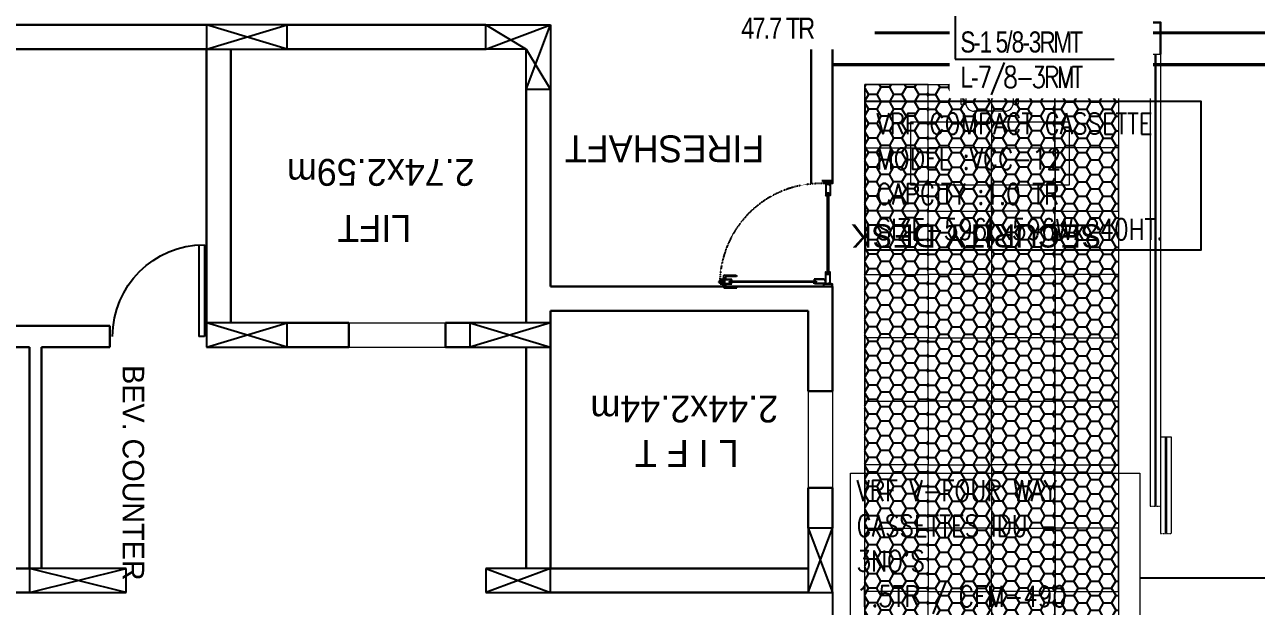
# Model space of a CAD drawing. Header units: millimetres. Extents: x 148480 to 578986, y 39883 to 155062.
# Drawn here: x 224109 to 235764, y 106652 to 112159 of the extents above; entities that cross this region are included whole.
import ezdxf

# ---------------------------------------------------------------- set-up
doc = ezdxf.new("R2010")
doc.units = ezdxf.units.MM
for name, pattern in [('CENTER', [2, 1.25, -0.25, 0.25, -0.25]), ('CONTINOUS', [0]), ('HIDDEN', [0.375, 0.25, -0.125])]:
    doc.linetypes.add(name, pattern=pattern)
for name, color, linetype in [('001-TEXT', 250, 'Continuous'), ('2', 7, 'Continuous'), ('CEN', 252, 'CENTER'), ('CONC-WALL', 1, 'Continuous'), ('DNM JEB', 4, 'Continuous'), ('doors', 9, 'Continuous'), ('HATCH', 8, 'Continuous'), ('Hatch 01_UC', 7, 'Continuous'), ('HVAC TEXT', 7, 'Continuous'), ('Layer2', 4, 'Continuous'), ('Layer4', 6, 'Continuous'), ('M-HVAC VRV PIPE', 4, 'Continuous'), ('M-HVAC-SUPPLY AIR DUCT', 4, 'Continuous'), ('M-HVAC-TEXT', 7, 'Continuous'), ('PCE-HVACTEXT', 7, 'Continuous'), ('TENANCY', 3, 'Continuous'), ('TEXT', 250, 'Continuous')]:
    doc.layers.add(name, color=color, linetype=linetype)
for name, color, linetype, lineweight in [('A-GLAZ', 140, 'Continuous', 18), ('AI-FURN', 7, 'Continuous', 20), ('I-DT-METL', 4, 'Continuous', 20), ('I-PART-GYP', 6, 'Continuous', 30), ('ID-FURNITURE', 54, 'Continuous', 15), ('Loopceiling', 8, 'Continuous', 5), ('M-HVAC-EQUIP TEXT', 7, 'Continuous', 0), ('P-PIPE-IDEN', 7, 'Continuous', 9), ('VRF -COPPER PIPE', 4, 'Continuous', 9)]:
    doc.layers.add(name, color=color, linetype=linetype, lineweight=lineweight)
doc.layers.add('ceiling', color=7, linetype='Continuous', lineweight=5, true_color=0x560d91)
doc.layers.add('glass', color=7, linetype='Continuous', lineweight=0, true_color=0x0000d6)
doc.styles.add('Arial_2', font='arial.ttf', dxfattribs={"height": 75})
doc.styles.add('Arial_3', font='arial.ttf', dxfattribs={"height": 20.669291})
doc.styles.add('cg', font='GOTHIC.TTF', dxfattribs={"height": 0.5})
doc.styles.add('Herbalife_Third Floor - Furniture Layout - 210201$0$CG', font='GOTHIC.TTF')
doc.styles.add('HVAC TEXT', font='Romans.shx', dxfattribs={"width": 0.8, "height": 100})
doc.styles.add('ROMAND', font='romand__.ttf')
doc.styles.add('romans', font='stylu.ttf', dxfattribs={"height": 125})
doc.styles.add('rs', font='romans.shx', dxfattribs={"width": 0.75})
doc.dimstyles.new('GLAZ ALU', dxfattribs={"dimscale": 100, "dimtxt": 2, "dimasz": 1.4, "dimexe": 0.8, "dimexo": 0.8, "dimgap": 0.75, "dimtad": 1, "dimdec": 0, "dimzin": 0, "dimdsep": 46, "dimtxsty": 'rs', "dimcen": 0.09, "dimclrd": 8, "dimclre": 8, "dimclrt": 2, "dimadec": 0, "dimazin": 0, "dimtfac": 1, "dimtdec": 0, "dimtmove": 0, "dimatfit": 3, "dimfxl": 1, "dimtolj": 1, "dimtzin": 0, "dimarcsym": 0})
doc.dimstyles.new('Vayucon', dxfattribs={"dimtxt": 200, "dimasz": 150, "dimexe": 0, "dimexo": 0, "dimgap": 9e-05, "dimtad": 1, "dimdec": 0, "dimrnd": 5, "dimzin": 0, "dimdsep": 46, "dimtxsty": 'ROMAND', "dimcen": 90, "dimclrd": 42, "dimclre": 8, "dimclrt": 7, "dimadec": 0, "dimazin": 0, "dimtfac": 1, "dimtdec": 0, "dimtofl": 0, "dimtmove": 1, "dimatfit": 0, "dimfxl": 1, "dimtolj": 1, "dimtzin": 0, "dimarcsym": 0})

# ---------------------------------------------------------------- blocks, each defined once
blk = doc.blocks.new('A$C5BB6640F')
at = {"layer": '2', "color": 8, "linetype": 'Continuous'}
for p, q in [((1, 3), (0, 0)), ((1, 3), (0, 0)), ((2, 8), (1, 8)), ((1, 8), (1, 3)), ((2, 6), (1, 6)), ((2, 4), (1, 4)), ((2, 3), (1, 3)), ((1, 3), (1, 0)), ((1, 3), (1, 0)), ((2, 8), (2, 3)), ((2, 3), (2, 0)), ((2, 3), (2, 0)), ((2, 3), (3, 0))]:
    blk.add_line(p, q, dxfattribs=at)
blk = doc.blocks.new('A$C4A242C7C')
at = {"layer": '2', "color": 8, "linetype": 'Continuous'}
for p, q in [((0, 116), (1, 116)), ((0, 4), (0, 115)), ((1, 115), (13, 115)), ((2, 113), (10, 113)), ((2, 4), (2, 113)), ((4, 2), (41, 2)), ((4, 0), (41, 0)), ((10, 104), (10, 113)), ((11, 103), (13, 95)), ((14, 111), (12, 111)), ((12, 105), (12, 111)), ((14, 105), (12, 105)), ((13, 115), (13, 113)), ((15, 113), (13, 113)), ((15, 104), (13, 104)), ((13, 104), (15, 96)), ((14, 110), (14, 111)), ((14, 110), (15, 110)), ((14, 106), (15, 106)), ((14, 106), (14, 105)), ((15, 113), (15, 110)), ((15, 104), (15, 106)), ((15, 96), (23, 96)), ((30, 94), (15, 94)), ((30, 96), (23, 96)), ((32, 113), (30, 113)), ((30, 113), (30, 110)), ((31, 110), (30, 110)), ((31, 106), (30, 106)), ((30, 104), (30, 106)), ((30, 104), (32, 104)), ((32, 104), (30, 96)), ((31, 111), (33, 111)), ((31, 110), (31, 111)), ((31, 106), (31, 105)), ((31, 105), (33, 105)), ((32, 115), (32, 113)), ((44, 115), (32, 115)), ((34, 103), (32, 95)), ((33, 105), (33, 111)), ((35, 113), (43, 113)), ((35, 104), (35, 113)), ((39, 8), (39, 12)), ((42, 14), (40, 14)), ((44, 12), (41, 12)), ((40, 9), (40, 11)), ((44, 8), (41, 8)), ((42, 6), (40, 6)), ((43, 14), (43, 113)), ((43, 4), (43, 6)), ((45, 116), (44, 116)), ((44, 12), (44, 12)), ((44, 11), (44, 11)), ((44, 9), (44, 9)), ((44, 8), (44, 8)), ((45, 12), (45, 115)), ((45, 4), (45, 8))]:
    blk.add_line(p, q, dxfattribs=at)
for centre, radius, start, end in [((0, 115), 0.4, 90, 180), ((4, 4), 4, 180, 270), ((1, 115), 0.4, 0, 90), ((1, 115), 0.4, 180, 270), ((4, 4), 2, 180, 270), ((12, 104), 2, 180, 195), ((15, 96), 2, 195, 270), ((14, 110), 0.2, 180, 285), ((14, 106), 0.2, 75, 180), ((15, 110), 0.4, 285, 15), ((15, 106), 0.4, 345, 75), ((30, 110), 0.4, 165, 255), ((30, 106), 0.4, 105, 195), ((30, 96), 2, 270, 345), ((31, 110), 0.2, 255, 0), ((31, 106), 0.2, 0, 105), ((33, 104), 2, 345, 0), ((40, 12), 2, 90, 180), ((40, 8), 2, 180, 270), ((41, 11), 0.4, 90, 180), ((41, 9), 0.4, 180, 270), ((41, 4), 4, 270, 0), ((41, 4), 2, 270, 0), ((42, 14), 0.5, 270, 0), ((42, 6), 0.5, 0, 90), ((44, 115), 0.4, 90, 180), ((44, 115), 0.4, 270, 0), ((44, 12), 0.5, 270, 0), ((44, 12), 0.4, 180, 270), ((44, 8), 0.5, 0, 90), ((44, 8), 0.4, 90, 180), ((45, 115), 0.4, 0, 90)]:
    blk.add_arc(centre, radius, start, end, dxfattribs=at)
blk = doc.blocks.new('A$C109E4DED')
at = {"layer": 'TENANCY', "rotation": 90}
blk.add_blockref('A$C4A242C7C', (76, 0), dxfattribs=at)
blk = doc.blocks.new('A$C57546ED1')
at = {"layer": '2', "color": 8, "linetype": 'Continuous'}
mesh = blk.add_polyface(dxfattribs=at)
corners = [(1, 3), (1, 3), (0, 3), (1, 4)]
mesh.append_faces([[corners[k] for k in face] for face in [(0, 1, 2, 3)]], dxfattribs={"color": 8})
mesh = blk.add_polyface(dxfattribs=at)
corners = [(2, 3), (2, 3), (1, 3), (1, 3)]
mesh.append_faces([[corners[k] for k in face] for face in [(0, 1, 2, 3)]], dxfattribs={"color": 8})
mesh = blk.add_polyface(dxfattribs=at)
corners = [(3, 3), (3, 3), (2, 2), (2, 4)]
mesh.append_faces([[corners[k] for k in face] for face in [(0, 1, 2, 3)]], dxfattribs={"color": 8})
mesh = blk.add_polyface(dxfattribs=at)
corners = [(2, 4), (2, 2), (2, 3), (2, 3)]
mesh.append_faces([[corners[k] for k in face] for face in [(0, 1, 2, 3)]], dxfattribs={"color": 8})
mesh = blk.add_polyface(dxfattribs=at)
corners = [(4, 3), (4, 2), (3, 2), (4, 4)]
mesh.append_faces([[corners[k] for k in face] for face in [(0, 1, 2, 3)]], dxfattribs={"color": 8})
mesh = blk.add_polyface(dxfattribs=at)
corners = [(4, 4), (3, 2), (3, 2), (3, 3)]
mesh.append_faces([[corners[k] for k in face] for face in [(0, 1, 2, 3)]], dxfattribs={"color": 8})
mesh = blk.add_polyface(dxfattribs=at)
corners = [(3, 3), (3, 2), (3, 3), (3, 3)]
mesh.append_faces([[corners[k] for k in face] for face in [(0, 1, 2, 3)]], dxfattribs={"color": 8})
mesh = blk.add_polyface(dxfattribs=at)
corners = [(7, 4), (6, 2), (4, 2), (4, 3)]
mesh.append_faces([[corners[k] for k in face] for face in [(0, 1, 2, 3)]], dxfattribs={"color": 8})
mesh = blk.add_polyface(dxfattribs=at)
corners = [(8, 5), (8, 0), (6, 0), (7, 5)]
mesh.append_faces([[corners[k] for k in face] for face in [(0, 1, 2, 3)]], dxfattribs={"color": 8})
mesh = blk.add_polyface(dxfattribs=at)
corners = [(7, 5), (6, 0), (6, 2), (7, 4)]
mesh.append_faces([[corners[k] for k in face] for face in [(0, 1, 2, 3)]], dxfattribs={"color": 8})
blk = doc.blocks.new('CHAIR 13')
at = {"layer": 'ID-FURNITURE', "color": 8}
for p, q in [((-248, 270), (-68, 270)), ((-278, 225), (-81, 225)), ((0, 144), (0, -144)), ((-278, -225), (-81, -225)), ((-248, -270), (-68, -270))]:
    blk.add_line(p, q, dxfattribs=at)
for centre, radius, start, end in [((-227, 252), 28.6, 139.8035, 247.8585), ((-89, 252), 28.6, 292.1415, 40.1965), ((-189, 0), 287, 141.456, 218.544), ((-189, 0), 242, 111.6314, 248.3686), ((-401, 158), 23.7, 339.0298, 121.3377), ((-81, 144), 81, 360, 90), ((-401, -159), 23.7, 238.6623, 20.9702), ((-227, -252), 28.6, 112.1415, 220.1965), ((-81, -144), 81, 270, 360), ((-89, -252), 28.6, 319.8035, 67.8585)]:
    blk.add_arc(centre, radius, start, end, dxfattribs=at)
blk = doc.blocks.new('*U185')
at = {"layer": 'AI-FURN', "rotation": 90}
blk.add_blockref('CHAIR 13', (5, 0), dxfattribs=at)
blk = doc.blocks.new('GFC1')
at = {"layer": 'A-GLAZ', "color": 8, "linetype": 'CONTINOUS', "lineweight": 13, "ltscale": 0.5}
for p, q in [((307390, 112867, 0), (307390, 108586, 0)), ((307490, 112867, 0), (307490, 108586, 0)), ((307490, 109243, 0), (307490, 108329, 0)), ((307590, 109243, 0), (307590, 108329, 0))]:
    blk.add_line(p, q, dxfattribs=at)
at = {"layer": 'A-GLAZ', "color": 8, "lineweight": 13, "ltscale": 0.5}
for p, q in [((307390, 112867, 0), (307490, 112867, 0)), ((307490, 109243, 0), (307590, 109243, 0))]:
    blk.add_line(p, q, dxfattribs=at)
at = {"layer": 'A-GLAZ', "color": 8}
for p, q in [((307434, 112867, 0), (307434, 108586, 0)), ((307446, 112867, 0), (307446, 108586, 0)), ((307534, 109243, 0), (307534, 108329, 0)), ((307546, 109243, 0), (307546, 108329, 0))]:
    blk.add_line(p, q, dxfattribs=at)
at = {"layer": 'CEN', "color": 8, "linetype": 'Continuous'}
for p, q in [((299226, 112913), (298463, 113142)), ((298463, 112913), (299226, 113142)), ((299226, 113142), (298463, 113142)), ((298463, 113142), (298463, 112913)), ((299226, 112913), (298463, 113142)), ((298463, 112913), (299226, 113142)), ((299226, 113142), (298463, 113142)), ((298463, 113142), (298463, 112913)), ((299226, 112913), (299226, 113142)), ((299226, 112913), (299226, 113142)), ((301106, 112913), (301716, 113142)), ((301106, 113142), (301488, 112913)), ((301106, 113142), (301716, 113142)), ((301106, 112913), (301106, 113142)), ((301106, 112913), (301716, 113142)), ((301106, 113142), (301488, 112913)), ((301106, 113142), (301716, 113142)), ((301106, 112913), (301106, 113142)), ((301488, 112532), (301716, 113142)), ((301488, 112532), (301716, 113142)), ((301716, 113142), (301716, 112532)), ((301716, 113142), (301716, 112532)), ((298463, 112913), (299226, 112913)), ((298463, 112913), (299226, 112913)), ((301488, 112913), (301106, 112913)), ((301488, 112913), (301106, 112913)), ((301488, 112913), (301716, 112532)), ((301488, 112532), (301488, 112913)), ((301488, 112913), (301716, 112532)), ((301488, 112532), (301488, 112913)), ((301716, 112532), (301488, 112532)), ((301716, 112532), (301488, 112532)), ((299226, 110092), (298463, 110321)), ((298463, 110092), (299226, 110321)), ((299226, 110321), (298463, 110321)), ((298463, 110321), (298463, 110092)), ((299226, 110092), (298463, 110321)), ((298463, 110092), (299226, 110321)), ((299226, 110321), (298463, 110321)), ((298463, 110321), (298463, 110092)), ((299226, 110092), (299226, 110321)), ((299226, 110092), (299226, 110321)), ((300954, 110321), (301716, 110092)), ((301716, 110321), (300954, 110092)), ((301716, 110321), (300954, 110321)), ((300954, 110321), (300954, 110092)), ((300954, 110321), (301716, 110092)), ((301716, 110321), (300954, 110092)), ((301716, 110321), (300954, 110321)), ((300954, 110321), (300954, 110092)), ((301716, 110092), (301716, 110321)), ((301716, 110092), (301716, 110321)), ((298463, 110092), (299226, 110092)), ((298463, 110092), (299226, 110092)), ((300954, 110092), (301716, 110092)), ((300954, 110092), (301716, 110092)), ((304156, 107769), (304385, 108379)), ((304156, 108379), (304385, 107769)), ((304156, 108379), (304156, 107769)), ((304385, 108379), (304156, 108379)), ((304156, 107769), (304385, 108379)), ((304156, 108379), (304385, 107769)), ((304156, 108379), (304156, 107769)), ((304385, 108379), (304156, 108379)), ((304385, 107769), (304385, 108379)), ((304385, 107769), (304385, 108379)), ((297701, 107769), (296786, 107997)), ((296786, 107769), (297701, 107997)), ((297701, 107997), (296786, 107997)), ((296786, 107997), (296786, 107769)), ((297701, 107769), (296786, 107997)), ((296786, 107769), (297701, 107997)), ((297701, 107997), (296786, 107997)), ((296786, 107997), (296786, 107769)), ((297701, 107769), (296786, 107997)), ((296786, 107769), (297701, 107997)), ((297701, 107997), (296786, 107997)), ((296786, 107997), (296786, 107769)), ((297701, 107769), (296786, 107997)), ((296786, 107769), (297701, 107997)), ((297701, 107997), (296786, 107997)), ((296786, 107997), (296786, 107769)), ((297701, 107769), (297701, 107997)), ((297701, 107769), (297701, 107997)), ((297701, 107769), (297701, 107997)), ((297701, 107769), (297701, 107997)), ((301106, 107997), (301716, 107769)), ((301716, 107997), (301106, 107769)), ((301716, 107997), (301106, 107997)), ((301106, 107997), (301106, 107769)), ((301106, 107997), (301716, 107769)), ((301716, 107997), (301106, 107769)), ((301716, 107997), (301106, 107997)), ((301106, 107997), (301106, 107769)), ((301716, 107769), (301716, 107997)), ((301716, 107769), (301716, 107997)), ((296786, 107769), (297701, 107769)), ((296786, 107769), (297701, 107769)), ((296786, 107769), (297701, 107769)), ((296786, 107769), (297701, 107769)), ((301106, 107769), (301716, 107769)), ((301106, 107769), (301716, 107769)), ((304156, 107769), (304385, 107769)), ((304156, 107769), (304385, 107769))]:
    blk.add_line(p, q, dxfattribs=at)
at = {"layer": 'CEN', "color": 8, "linetype": 'HIDDEN', "lineweight": 0, "ltscale": 1500}
for p, q in [((304385, 113067), (321821, 113067)), ((304385, 112767), (321821, 112767))]:
    blk.add_line(p, q, dxfattribs=at)
at = {"layer": 'CONC-WALL', "color": 8, "linetype": 'Continuous', "lineweight": 30}
for p, q in [((298463, 113142), (292465, 113142)), ((298463, 113142), (292465, 113142)), ((301106, 113142), (299226, 113142)), ((301106, 113142), (299226, 113142)), ((304185, 111637), (304185, 113167)), ((304385, 111666), (304385, 113167)), ((298463, 112913), (295108, 112913)), ((298463, 112913), (295108, 112913)), ((298463, 112913), (298463, 110321)), ((298463, 112913), (298463, 110321)), ((298692, 112913), (298692, 110321)), ((298692, 112913), (298692, 110321)), ((301106, 112913), (299226, 112913)), ((301106, 112913), (299226, 112913)), ((301488, 112532), (301488, 110321)), ((301488, 112532), (301488, 110321)), ((301716, 112532), (301716, 110666)), ((301716, 112532), (301716, 110666)), ((301716, 110666), (304385, 110666)), ((301716, 110666), (304385, 110666)), ((304385, 109675), (304385, 110666)), ((304385, 109675), (304385, 110666)), ((301716, 110437), (301716, 107997)), ((301716, 110437), (301716, 107997)), ((301716, 110437), (304156, 110437)), ((301716, 110437), (304156, 110437)), ((304156, 109675), (304156, 110437)), ((304156, 109675), (304156, 110437)), ((297548, 110295), (295108, 110295)), ((297548, 110295), (295108, 110295)), ((297548, 110295), (297548, 110092)), ((297548, 110295), (297548, 110092)), ((299226, 110321), (299810, 110321)), ((299226, 110321), (299810, 110321)), ((299810, 110092), (299810, 110321)), ((299810, 110092), (299810, 110321)), ((300725, 110092), (300725, 110321)), ((300725, 110321), (300954, 110321)), ((300725, 110092), (300725, 110321)), ((300725, 110321), (300954, 110321)), ((296786, 110092), (295108, 110092)), ((296786, 110092), (295108, 110092)), ((296786, 110092), (296786, 107997)), ((296786, 110092), (296786, 107997)), ((297548, 110092), (296900, 110092)), ((296900, 110092), (296900, 107997)), ((296900, 110092), (296900, 107997)), ((297548, 110092), (296900, 110092)), ((299226, 110092), (299810, 110092)), ((299226, 110092), (299810, 110092)), ((300725, 110092), (300954, 110092)), ((300725, 110092), (300954, 110092)), ((301488, 110092), (301488, 107997)), ((301488, 110092), (301488, 107997)), ((304156, 109675), (304385, 109675)), ((304156, 109675), (304385, 109675)), ((304156, 108379), (304156, 108760)), ((304156, 108379), (304156, 108760)), ((304156, 108760), (304385, 108760)), ((304156, 108760), (304385, 108760)), ((304385, 108379), (304385, 108760)), ((304385, 108379), (304385, 108760)), ((296786, 107997), (296023, 107997)), ((296786, 107997), (296023, 107997)), ((301716, 107997), (304156, 107997)), ((301716, 107997), (304156, 107997)), ((296786, 107769), (296023, 107769)), ((296786, 107769), (296023, 107769)), ((301716, 107769), (304156, 107769)), ((301716, 107769), (304156, 107769))]:
    blk.add_line(p, q, dxfattribs=at)
at = {"layer": 'DNM JEB', "color": 8, "linetype": 'Continuous'}
for p, q in [((304385, 111666), (304285, 111666)), ((304385, 110666), (304285, 110666)), ((304363, 110690), (304316, 110690))]:
    blk.add_line(p, q, dxfattribs=at)
at = {"layer": 'DNM JEB', "color": 8}
for p, q in [((304337, 110792), (304337, 111538)), ((304347, 111538), (304347, 110792)), ((303421, 110718), (304221, 110718)), ((304221, 110708), (303421, 110708))]:
    blk.add_line(p, q, dxfattribs=at)
at = {"layer": 'DNM JEB', "color": 8, "linetype": 'HIDDEN'}
for p, q in [((303321, 110696), (303321, 110731)), ((303323, 110696), (303323, 110731)), ((303325, 110735), (303329, 110735)), ((303325, 110733), (303326, 110733)), ((303327, 110732), (303327, 110730)), ((303330, 110736), (303329, 110738)), ((303330, 110736), (303329, 110738)), ((303329, 110734), (303329, 110734)), ((303329, 110734), (303329, 110734)), ((303329, 110734), (303329, 110731)), ((303329, 110730), (303332, 110730)), ((303329, 110728), (303332, 110728)), ((303330, 110736), (303330, 110738)), ((303330, 110736), (303331, 110738)), ((303330, 110736), (303330, 110738)), ((303331, 110736), (303330, 110736)), ((303330, 110731), (303330, 110736)), ((303331, 110734), (303330, 110734)), ((303331, 110732), (303330, 110732)), ((303331, 110731), (303330, 110731)), ((303331, 110736), (303331, 110738)), ((303331, 110736), (303332, 110738)), ((303331, 110731), (303331, 110736)), ((303331, 110734), (303331, 110734)), ((303332, 110735), (303431, 110735)), ((303332, 110734), (303332, 110734)), ((303332, 110734), (303332, 110731)), ((303334, 110733), (303428, 110733)), ((303334, 110732), (303334, 110730)), ((303419, 110725), (303411, 110723)), ((303420, 110723), (303412, 110721)), ((303420, 110725), (303428, 110725)), ((303420, 110721), (303420, 110723)), ((303421, 110721), (303421, 110723)), ((303421, 110723), (303427, 110723)), ((303422, 110721), (303421, 110721)), ((303426, 110721), (303427, 110721)), ((303427, 110721), (303427, 110723)), ((303428, 110725), (303428, 110733)), ((303428, 110722), (303428, 110721)), ((303430, 110722), (303428, 110722)), ((303430, 110733), (303430, 110722)), ((303431, 110734), (303431, 110734)), ((304310, 110735), (304211, 110735)), ((304211, 110734), (304211, 110734)), ((304211, 110733), (304211, 110722)), ((304211, 110722), (304214, 110722)), ((304213, 110725), (304213, 110733)), ((304307, 110733), (304213, 110733)), ((304222, 110725), (304213, 110725)), ((304214, 110722), (304214, 110721)), ((304215, 110721), (304215, 110723)), ((304221, 110723), (304215, 110723)), ((304216, 110721), (304215, 110721)), ((304220, 110721), (304221, 110721)), ((304221, 110721), (304221, 110723)), ((304222, 110725), (304230, 110723)), ((304222, 110721), (304222, 110723)), ((304222, 110723), (304230, 110721)), ((304308, 110732), (304308, 110730)), ((304311, 110736), (304310, 110738)), ((304311, 110736), (304310, 110738)), ((304310, 110734), (304310, 110734)), ((304310, 110734), (304310, 110734)), ((304310, 110734), (304310, 110731)), ((304312, 110730), (304310, 110730)), ((304313, 110728), (304310, 110728)), ((304311, 110736), (304311, 110738)), ((304311, 110736), (304311, 110738)), ((304311, 110736), (304312, 110738)), ((304311, 110736), (304312, 110736)), ((304311, 110731), (304311, 110736)), ((304311, 110734), (304312, 110734)), ((304311, 110732), (304312, 110732)), ((304311, 110731), (304312, 110731)), ((304312, 110736), (304313, 110738)), ((304312, 110736), (304312, 110738)), ((304312, 110731), (304312, 110736)), ((304312, 110734), (304312, 110734)), ((304317, 110735), (304313, 110735)), ((304313, 110734), (304313, 110734)), ((304313, 110734), (304313, 110731)), ((304317, 110733), (304315, 110733)), ((304315, 110732), (304315, 110730)), ((304319, 110696), (304319, 110731)), ((304321, 110696), (304321, 110731)), ((303325, 110694), (303428, 110694)), ((303325, 110692), (303431, 110692)), ((303410, 110721), (303410, 110706)), ((303419, 110702), (303411, 110704)), ((303412, 110721), (303412, 110713)), ((303412, 110706), (303412, 110713)), ((303420, 110704), (303412, 110706)), ((303420, 110721), (303421, 110720)), ((303420, 110706), (303421, 110706)), ((303420, 110706), (303420, 110704)), ((303420, 110702), (303428, 110702)), ((303421, 110705), (303421, 110704)), ((303422, 110705), (303421, 110705)), ((303421, 110704), (303427, 110704)), ((303422, 110721), (303422, 110720)), ((303422, 110705), (303422, 110706)), ((303425, 110721), (303426, 110720)), ((303425, 110705), (303426, 110706)), ((303428, 110721), (303426, 110720)), ((303428, 110706), (303426, 110706)), ((303426, 110705), (303427, 110705)), ((303427, 110705), (303427, 110704)), ((303428, 110706), (303428, 110704)), ((303430, 110704), (303428, 110704)), ((303428, 110694), (303428, 110702)), ((303430, 110693), (303430, 110704)), ((303431, 110692), (303431, 110692)), ((304211, 110704), (304214, 110704)), ((304211, 110693), (304211, 110704)), ((304211, 110692), (304211, 110692)), ((304317, 110692), (304211, 110692)), ((304213, 110694), (304213, 110702)), ((304222, 110702), (304213, 110702)), ((304317, 110694), (304213, 110694)), ((304214, 110721), (304216, 110720)), ((304214, 110706), (304214, 110704)), ((304214, 110706), (304216, 110706)), ((304216, 110705), (304215, 110705)), ((304215, 110705), (304215, 110704)), ((304221, 110704), (304215, 110704)), ((304216, 110721), (304216, 110720)), ((304216, 110705), (304216, 110706)), ((304220, 110721), (304220, 110720)), ((304222, 110721), (304220, 110720)), ((304220, 110705), (304220, 110706)), ((304222, 110706), (304220, 110706)), ((304220, 110705), (304221, 110705)), ((304221, 110705), (304221, 110704)), ((304222, 110706), (304222, 110704)), ((304222, 110704), (304230, 110706)), ((304222, 110702), (304230, 110704)), ((304230, 110721), (304230, 110713)), ((304230, 110706), (304230, 110713)), ((304232, 110721), (304232, 110706))]:
    blk.add_line(p, q, dxfattribs=at)
at = {"layer": 'DNM JEB', "color": 8, "linetype": 'Continuous'}
for points in [[(304385, 111666), (304385, 111642), (304299, 111642), (304299, 111666)], [(304383, 111664), (304383, 111644), (304301, 111644), (304301, 111664)], [(304385, 110666), (304385, 110690), (304299, 110690), (304299, 110666)], [(304383, 110668), (304383, 110688), (304301, 110688), (304301, 110668)]]:
    blk.add_lwpolyline(points, close=True, dxfattribs=at)
at = {"layer": 'DNM JEB', "color": 8}
for points in [[(304347, 111538), (304346, 111540), (304339, 111540), (304337, 111538)], [(304347, 110792), (304346, 110791), (304339, 110791), (304337, 110792)], [(303420, 110713), (304222, 110713)]]:
    blk.add_lwpolyline(points, dxfattribs=at)
at = {"layer": 'DNM JEB', "color": 8, "linetype": 'HIDDEN'}
for points in [[(303319, 110723), (303321, 110723), (303321, 110704), (303319, 110704)], [(303321, 110722), (303322, 110722), (303322, 110705), (303321, 110705)], [(303357, 110692), (303367, 110692), (303367, 110735), (303357, 110735)], [(303322, 110706), (303357, 110706), (303357, 110721), (303322, 110721)]]:
    blk.add_lwpolyline(points, close=True, dxfattribs=at)
for points in [[(303342, 110735), (303342, 110739, -0.414214), (303346, 110743), (303379, 110743, -0.414214), (303382, 110739), (303382, 110735)], [(303356, 110743), (303356, 110770, -0.414214), (303359, 110773), (303476, 110773, -0.414214), (303479, 110770), (303479, 110763, -0.414214), (303476, 110760), (303372, 110760, 0.414214), (303369, 110756), (303369, 110743)], [(303342, 110692), (303342, 110687, 0.414214), (303346, 110684), (303379, 110684, 0.414214), (303382, 110687), (303382, 110692)], [(303356, 110684), (303356, 110657, 0.414214), (303359, 110653), (303476, 110653, 0.414214), (303479, 110657), (303479, 110663, 0.414214), (303476, 110667), (303372, 110667, -0.414214), (303369, 110670), (303369, 110684)]]:
    blk.add_lwpolyline(points, format="xyb", dxfattribs=at)
for points in [[(303319, 110719), (303317, 110719), (303306, 110710)], [(303319, 110710), (303306, 110710), (303306, 110708), (303319, 110708)], [(303421, 110718), (303420, 110717), (303420, 110710), (303421, 110708)], [(304221, 110718), (304222, 110717), (304222, 110710), (304221, 110708)]]:
    blk.add_lwpolyline(points, dxfattribs=at)
at = {"layer": 'DNM JEB', "color": 8, "linetype": 'Continuous'}
blk.add_lwpolyline([(304317, 110692), (304363, 110692), (304363, 110690)], dxfattribs=at)
at = {"layer": 'DNM JEB', "color": 8, "linetype": 'HIDDEN', "ltscale": 0.1}
blk.add_arc((304270, 110690), 951, 86.5059, 177.1815, dxfattribs=at)
at = {"layer": 'DNM JEB', "color": 8, "linetype": 'HIDDEN'}
for centre, radius, start, end in [((303325, 110731), 3.81, 90, 180), ((303325, 110731), 1.9, 90, 180), ((303326, 110732), 0.476, 0, 90), ((303329, 110730), 1.9, 180, 270), ((303329, 110734), 0.476, 0, 90), ((303329, 110734), 0.381, 270, 0), ((303329, 110731), 0.381, 180, 270), ((303332, 110734), 0.476, 90, 180), ((303332, 110734), 0.381, 180, 270), ((303332, 110731), 0.381, 270, 0), ((303332, 110730), 1.9, 270, 0), ((303334, 110732), 0.476, 90, 180), ((303412, 110721), 1.9, 105, 180), ((303420, 110723), 1.9, 90, 105), ((303422, 110721), 0.19, 345, 90), ((303426, 110721), 0.19, 90, 195), ((303431, 110733), 0.381, 90, 180), ((303431, 110734), 0.381, 0, 90), ((303431, 110734), 0.381, 270, 0), ((304211, 110734), 0.381, 90, 180), ((304211, 110733), 0.381, 0, 90), ((304211, 110734), 0.381, 180, 270), ((304216, 110721), 0.19, 345, 90), ((304220, 110721), 0.19, 90, 195), ((304222, 110723), 1.9, 75, 90), ((304230, 110721), 1.9, 0, 75), ((304307, 110732), 0.476, 0, 90), ((304310, 110730), 1.9, 180, 270), ((304310, 110734), 0.476, 0, 90), ((304310, 110734), 0.381, 270, 0), ((304310, 110731), 0.381, 180, 270), ((304313, 110734), 0.476, 90, 180), ((304313, 110734), 0.381, 180, 270), ((304312, 110731), 0.381, 270, 0), ((304313, 110730), 1.9, 270, 0), ((304315, 110732), 0.476, 90, 180), ((304317, 110731), 3.81, 0, 90), ((304317, 110731), 1.9, 0, 90), ((303325, 110696), 3.81, 180, 270), ((303325, 110696), 1.9, 180, 270), ((303412, 110706), 1.9, 180, 255), ((303420, 110704), 1.9, 255, 270), ((303421, 110721), 0.381, 255, 345), ((303421, 110706), 0.381, 15, 105), ((303422, 110705), 0.19, 270, 15), ((303426, 110705), 0.19, 165, 270), ((303426, 110721), 0.381, 195, 285), ((303426, 110706), 0.381, 75, 165), ((303431, 110693), 0.381, 180, 270), ((303431, 110692), 0.381, 0, 90), ((303431, 110692), 0.381, 270, 0), ((304211, 110693), 0.381, 270, 0), ((304211, 110692), 0.381, 90, 180), ((304211, 110692), 0.381, 180, 270), ((304216, 110721), 0.381, 255, 345), ((304216, 110706), 0.381, 15, 105), ((304216, 110705), 0.19, 270, 15), ((304220, 110721), 0.381, 195, 285), ((304220, 110706), 0.381, 75, 165), ((304220, 110705), 0.19, 165, 270), ((304222, 110704), 1.9, 270, 285), ((304230, 110706), 1.9, 285, 0), ((304317, 110696), 3.81, 270, 0), ((304317, 110696), 1.9, 270, 0)]:
    blk.add_arc(centre, radius, start, end, dxfattribs=at)
at = {"layer": 'DNM JEB', "color": 8, "linetype": 'Continuous', "extrusion": (0, 0, -1)}
blk.add_arc((-304313, 110694), 4.58, 231.7937, 203.4563, dxfattribs=at)
at = {"layer": 'doors', "color": 8, "linetype": 'Continuous'}
for p, q in [((298388, 111060), (298388, 110194)), ((298388, 111060), (298388, 110194)), ((298442, 111061), (298442, 110194)), ((298442, 111061), (298442, 110194)), ((298442, 110194), (298388, 110194)), ((298442, 110194), (298388, 110194))]:
    blk.add_line(p, q, dxfattribs=at)
at = {"layer": 'doors', "color": 8, "linetype": 'Continuous', "extrusion": (0, 0, -1)}
blk.add_ellipse((298442, 110194), major_axis=(-868, 0), ratio=1, start_param=0, end_param=1.570796, dxfattribs=at)
blk.add_ellipse((298442, 110194), major_axis=(-868, 0), ratio=1, start_param=0, end_param=1.570796, dxfattribs=at)
blk.add_ellipse((298442, 110194), major_axis=(-868, 0), ratio=1, start_param=0, end_param=1.570796, dxfattribs=at)
blk.add_ellipse((298442, 110194), major_axis=(-868, 0), ratio=1, start_param=0, end_param=1.570796, dxfattribs=at)
at = {"layer": 'glass', "color": 8, "linetype": 'Continuous'}
for p, q in [((299810, 110321), (300725, 110321)), ((299810, 110321), (300725, 110321)), ((299810, 110092), (300725, 110092)), ((299810, 110092), (300725, 110092)), ((304156, 109675), (304156, 108760)), ((304156, 109675), (304156, 108760)), ((304385, 109675), (304385, 108760)), ((304385, 109675), (304385, 108760))]:
    blk.add_line(p, q, dxfattribs=at)
at = {"layer": 'HATCH', "color": 8, "linetype": 'Continuous'}
blk.add_line((304385, 107769), (304385, 105936), dxfattribs=at)
blk.add_line((304385, 107769), (304385, 105936), dxfattribs=at)
at = {"layer": 'I-DT-METL', "color": 8, "linetype": 'HIDDEN', "lineweight": 13, "ltscale": 0.1}
for p, q in [((307390, 108586, 0), (307490, 108586, 0)), ((307490, 108329, 0), (307590, 108329, 0))]:
    blk.add_line(p, q, dxfattribs=at)
at = {"layer": 'I-PART-GYP', "color": 8, "linetype": 'CONTINOUS'}
blk.add_lwpolyline([(307390, 112867), (307390, 113167), (307490, 113167), (307490, 112867)], dxfattribs=at)
at = {"layer": 'ID-FURNITURE', "color": 8}
blk.add_lwpolyline([(305126, 111625), (305126, 112225), (306626, 112225), (306626, 111625)], close=True, dxfattribs=at)
at = {"layer": 'DNM JEB', "color": 8}
for name, p, xscale, yscale, zscale, rotation in [('A$C109E4DED', (304321, 111566), -0.9523809523809526, 0.9523809523809526, 0.9523809523809528, 270), ('A$C5BB6640F', (304367, 111631), -0.9523809523809523, 0.9523809523809523, 0.9523809523809526, 89.99999999999994), ('A$C109E4DED', (304321, 110764), 0.9523809523809526, 0.9523809523809526, 0.9523809523809526, 270), ('A$C5BB6640F', (304367, 110700), 0.9523809523809523, 0.9523809523809523, 0.9523809523809523, 89.99999999999999)]:
    blk.add_blockref(name, p, dxfattribs=dict(at, xscale=xscale, yscale=yscale, zscale=zscale, rotation=rotation))
at = {"layer": 'DNM JEB', "color": 8, "ltscale": 1.2}
for p, xscale, yscale, zscale, rotation in [((304333, 111536), 0.9523809523809526, 0.9523809523809526, 0.9523809523809526, 270), ((304351, 111536), -0.9523809523809523, 0.9523809523809523, 0.9523809523809526, 89.99999999999994), ((304333, 110794), -0.9523809523809526, 0.9523809523809526, 0.9523809523809528, 270), ((304351, 110794), 0.9523809523809523, 0.9523809523809523, 0.9523809523809523, 89.99999999999999)]:
    blk.add_blockref('A$C57546ED1', p, dxfattribs=dict(at, xscale=xscale, yscale=yscale, zscale=zscale, rotation=rotation))
at = {"layer": 'ID-FURNITURE', "color": 8, "rotation": 179.9999999999999}
blk.add_blockref('*U185', (305876, 112325), dxfattribs=at)
at = {"layer": '001-TEXT', "color": 8, "style": 'Herbalife_Third Floor - Furniture Layout - 210201$0$CG'}
blk.add_text('SECURITY DESK', height=220, rotation=180, dxfattribs=at).set_placement((306933, 111255))
at = {"layer": 'TEXT', "color": 8, "style": 'cg'}
for s, height, rotation, p in [('FIRESHAFT', 254.2, 180, (303741, 112097)), ('2.74x2.59m', 254.2, 180, (300999, 111874)), ('LIFT', 254.2, 180, (300399, 111343)), ('BEV. COUNTER', 203.33, 270, (297669, 109922)), ('BEV. COUNTER', 203.33, 270, (297669, 109922)), ('2.44x2.44m', 254.2, 180, (303871, 109634)), ('L I F T', 254.2, 180, (303498, 109213))]:
    blk.add_text(s, height=height, rotation=rotation, dxfattribs=at).set_placement(p)
at = {"layer": 'DNM JEB', "color": 8, "linetype": 'HIDDEN'}
mesh = blk.add_polyface(dxfattribs=at)
corners = [(303431, 110718), (303430, 110722), (303429, 110722), (303430, 110718)]
mesh.append_faces([[corners[k] for k in face] for face in [(3, 2, 1, 0)]], dxfattribs={"color": 8})
mesh = blk.add_polyface(dxfattribs=at)
corners = [(303430, 110718), (303429, 110722), (303429, 110720), (303429, 110719)]
mesh.append_faces([[corners[k] for k in face] for face in [(3, 2, 1, 0)]], dxfattribs={"color": 8})
mesh = blk.add_polyface(dxfattribs=at)
corners = [(304211, 110718), (304211, 110722), (304212, 110722), (304212, 110718)]
mesh.append_faces([[corners[k] for k in face] for face in [(3, 2, 1, 0)]], dxfattribs={"color": 8})
mesh = blk.add_polyface(dxfattribs=at)
corners = [(304212, 110718), (304212, 110722), (304213, 110720), (304212, 110719)]
mesh.append_faces([[corners[k] for k in face] for face in [(3, 2, 1, 0)]], dxfattribs={"color": 8})
mesh = blk.add_polyface(dxfattribs=at)
corners = [(303424, 110719), (303424, 110720), (303423, 110720), (303424, 110718)]
mesh.append_faces([[corners[k] for k in face] for face in [(3, 2, 1, 0)]], dxfattribs={"color": 8})
mesh = blk.add_polyface(dxfattribs=at)
corners = [(303424, 110707), (303424, 110707), (303423, 110707), (303424, 110708)]
mesh.append_faces([[corners[k] for k in face] for face in [(3, 2, 1, 0)]], dxfattribs={"color": 8})
mesh = blk.add_polyface(dxfattribs=at)
corners = [(303425, 110719), (303425, 110720), (303424, 110720), (303424, 110719)]
mesh.append_faces([[corners[k] for k in face] for face in [(3, 2, 1, 0)]], dxfattribs={"color": 8})
mesh = blk.add_polyface(dxfattribs=at)
corners = [(303425, 110707), (303425, 110707), (303424, 110707), (303424, 110707)]
mesh.append_faces([[corners[k] for k in face] for face in [(3, 2, 1, 0)]], dxfattribs={"color": 8})
mesh = blk.add_polyface(dxfattribs=at)
corners = [(303426, 110719), (303426, 110720), (303425, 110721), (303425, 110718)]
mesh.append_faces([[corners[k] for k in face] for face in [(3, 2, 1, 0)]], dxfattribs={"color": 8})
mesh = blk.add_polyface(dxfattribs=at)
corners = [(303425, 110718), (303425, 110721), (303425, 110720), (303425, 110719)]
mesh.append_faces([[corners[k] for k in face] for face in [(3, 2, 1, 0)]], dxfattribs={"color": 8})
mesh = blk.add_polyface(dxfattribs=at)
corners = [(303426, 110707), (303426, 110707), (303425, 110706), (303425, 110708)]
mesh.append_faces([[corners[k] for k in face] for face in [(3, 2, 1, 0)]], dxfattribs={"color": 8})
mesh = blk.add_polyface(dxfattribs=at)
corners = [(303425, 110708), (303425, 110706), (303425, 110707), (303425, 110707)]
mesh.append_faces([[corners[k] for k in face] for face in [(3, 2, 1, 0)]], dxfattribs={"color": 8})
mesh = blk.add_polyface(dxfattribs=at)
corners = [(303427, 110719), (303427, 110720), (303426, 110720), (303427, 110718)]
mesh.append_faces([[corners[k] for k in face] for face in [(3, 2, 1, 0)]], dxfattribs={"color": 8})
mesh = blk.add_polyface(dxfattribs=at)
corners = [(303427, 110718), (303426, 110720), (303426, 110720), (303426, 110719)]
mesh.append_faces([[corners[k] for k in face] for face in [(3, 2, 1, 0)]], dxfattribs={"color": 8})
mesh = blk.add_polyface(dxfattribs=at)
corners = [(303426, 110719), (303426, 110720), (303426, 110720), (303426, 110719)]
mesh.append_faces([[corners[k] for k in face] for face in [(3, 2, 1, 0)]], dxfattribs={"color": 8})
mesh = blk.add_polyface(dxfattribs=at)
corners = [(303427, 110708), (303427, 110707), (303426, 110707), (303427, 110708)]
mesh.append_faces([[corners[k] for k in face] for face in [(3, 2, 1, 0)]], dxfattribs={"color": 8})
mesh = blk.add_polyface(dxfattribs=at)
corners = [(303427, 110708), (303426, 110707), (303426, 110707), (303426, 110707)]
mesh.append_faces([[corners[k] for k in face] for face in [(3, 2, 1, 0)]], dxfattribs={"color": 8})
mesh = blk.add_polyface(dxfattribs=at)
corners = [(303426, 110707), (303426, 110707), (303426, 110707), (303426, 110707)]
mesh.append_faces([[corners[k] for k in face] for face in [(3, 2, 1, 0)]], dxfattribs={"color": 8})
mesh = blk.add_polyface(dxfattribs=at)
corners = [(303429, 110719), (303429, 110720), (303427, 110720), (303427, 110719)]
mesh.append_faces([[corners[k] for k in face] for face in [(3, 2, 1, 0)]], dxfattribs={"color": 8})
mesh = blk.add_polyface(dxfattribs=at)
corners = [(303429, 110708), (303429, 110706), (303427, 110707), (303427, 110708)]
mesh.append_faces([[corners[k] for k in face] for face in [(3, 2, 1, 0)]], dxfattribs={"color": 8})
mesh = blk.add_polyface(dxfattribs=at)
corners = [(303431, 110709), (303430, 110704), (303429, 110704), (303430, 110709)]
mesh.append_faces([[corners[k] for k in face] for face in [(3, 2, 1, 0)]], dxfattribs={"color": 8})
mesh = blk.add_polyface(dxfattribs=at)
corners = [(303430, 110709), (303429, 110704), (303429, 110706), (303429, 110708)]
mesh.append_faces([[corners[k] for k in face] for face in [(3, 2, 1, 0)]], dxfattribs={"color": 8})
mesh = blk.add_polyface(dxfattribs=at)
corners = [(304211, 110709), (304211, 110704), (304212, 110704), (304212, 110709)]
mesh.append_faces([[corners[k] for k in face] for face in [(3, 2, 1, 0)]], dxfattribs={"color": 8})
mesh = blk.add_polyface(dxfattribs=at)
corners = [(304212, 110719), (304213, 110720), (304215, 110720), (304215, 110719)]
mesh.append_faces([[corners[k] for k in face] for face in [(3, 2, 1, 0)]], dxfattribs={"color": 8})
mesh = blk.add_polyface(dxfattribs=at)
corners = [(304212, 110709), (304212, 110704), (304213, 110706), (304212, 110708)]
mesh.append_faces([[corners[k] for k in face] for face in [(3, 2, 1, 0)]], dxfattribs={"color": 8})
mesh = blk.add_polyface(dxfattribs=at)
corners = [(304212, 110708), (304213, 110706), (304215, 110707), (304215, 110708)]
mesh.append_faces([[corners[k] for k in face] for face in [(3, 2, 1, 0)]], dxfattribs={"color": 8})
mesh = blk.add_polyface(dxfattribs=at)
corners = [(304215, 110719), (304215, 110720), (304215, 110720), (304215, 110718)]
mesh.append_faces([[corners[k] for k in face] for face in [(3, 2, 1, 0)]], dxfattribs={"color": 8})
mesh = blk.add_polyface(dxfattribs=at)
corners = [(304215, 110718), (304215, 110720), (304215, 110720), (304215, 110719)]
mesh.append_faces([[corners[k] for k in face] for face in [(3, 2, 1, 0)]], dxfattribs={"color": 8})
mesh = blk.add_polyface(dxfattribs=at)
corners = [(304215, 110719), (304215, 110720), (304216, 110720), (304216, 110719)]
mesh.append_faces([[corners[k] for k in face] for face in [(3, 2, 1, 0)]], dxfattribs={"color": 8})
mesh = blk.add_polyface(dxfattribs=at)
corners = [(304215, 110708), (304215, 110707), (304215, 110707), (304215, 110708)]
mesh.append_faces([[corners[k] for k in face] for face in [(3, 2, 1, 0)]], dxfattribs={"color": 8})
mesh = blk.add_polyface(dxfattribs=at)
corners = [(304215, 110708), (304215, 110707), (304215, 110707), (304215, 110707)]
mesh.append_faces([[corners[k] for k in face] for face in [(3, 2, 1, 0)]], dxfattribs={"color": 8})
mesh = blk.add_polyface(dxfattribs=at)
corners = [(304215, 110707), (304215, 110707), (304216, 110707), (304216, 110707)]
mesh.append_faces([[corners[k] for k in face] for face in [(3, 2, 1, 0)]], dxfattribs={"color": 8})
mesh = blk.add_polyface(dxfattribs=at)
corners = [(304216, 110719), (304216, 110720), (304216, 110721), (304216, 110718)]
mesh.append_faces([[corners[k] for k in face] for face in [(3, 2, 1, 0)]], dxfattribs={"color": 8})
mesh = blk.add_polyface(dxfattribs=at)
corners = [(304216, 110718), (304216, 110721), (304217, 110720), (304217, 110719)]
mesh.append_faces([[corners[k] for k in face] for face in [(3, 2, 1, 0)]], dxfattribs={"color": 8})
mesh = blk.add_polyface(dxfattribs=at)
corners = [(304216, 110707), (304216, 110707), (304216, 110706), (304216, 110708)]
mesh.append_faces([[corners[k] for k in face] for face in [(3, 2, 1, 0)]], dxfattribs={"color": 8})
mesh = blk.add_polyface(dxfattribs=at)
corners = [(304216, 110708), (304216, 110706), (304217, 110707), (304217, 110707)]
mesh.append_faces([[corners[k] for k in face] for face in [(3, 2, 1, 0)]], dxfattribs={"color": 8})
mesh = blk.add_polyface(dxfattribs=at)
corners = [(304217, 110719), (304218, 110720), (304218, 110720), (304218, 110718)]
mesh.append_faces([[corners[k] for k in face] for face in [(3, 2, 1, 0)]], dxfattribs={"color": 8})
mesh = blk.add_polyface(dxfattribs=at)
corners = [(304217, 110719), (304217, 110720), (304218, 110720), (304217, 110719)]
mesh.append_faces([[corners[k] for k in face] for face in [(3, 2, 1, 0)]], dxfattribs={"color": 8})
mesh = blk.add_polyface(dxfattribs=at)
corners = [(304217, 110707), (304218, 110707), (304218, 110707), (304218, 110708)]
mesh.append_faces([[corners[k] for k in face] for face in [(3, 2, 1, 0)]], dxfattribs={"color": 8})
mesh = blk.add_polyface(dxfattribs=at)
corners = [(304217, 110707), (304217, 110707), (304218, 110707), (304217, 110707)]
mesh.append_faces([[corners[k] for k in face] for face in [(3, 2, 1, 0)]], dxfattribs={"color": 8})
blk = doc.blocks.new('METAL MESH CEILING - 2ND FLOOR')
at = {"layer": 'Hatch 01_UC', "linetype": 'Continuous'}
h = blk.add_hatch(dxfattribs=at)
h.set_pattern_fill('HONEY', color=8, scale=25)
h.paths.add_polyline_path([(411440, 55718), (411440, 56318), (412040, 56318), (412040, 55718)])
at = {"layer": 'ceiling', "color": 8}
blk.add_lwpolyline([(411440, 55718), (412040, 55718), (412040, 56318), (411440, 56318)], close=True, dxfattribs=at)
blk = doc.blocks.new('celling')
at = {"layer": 'ceiling', "color": 8, "linetype": 'Continuous'}
blk.add_lwpolyline([(314461, 59547), (316861, 59547), (316861, 40947), (314461, 40947)], close=True, dxfattribs=at)
at = {"layer": 'Loopceiling', "lineweight": 0, "rotation": 180}
for p in [(726500, 115265), (727700, 115265), (726500, 114065), (727700, 114065), (726500, 112865), (727700, 112865), (726500, 111665), (727700, 111665), (726500, 110465), (727700, 110465)]:
    blk.add_blockref('METAL MESH CEILING - 2ND FLOOR', p, dxfattribs=at)
at = {"layer": 'Loopceiling', "lineweight": 0, "xscale": -1}
for p, rotation in [((-96379, 115265), 180), ((-95179, 115265), 180), ((-96379, 114065), 180), ((-95179, 114065), 180), ((-96379, 112865), 180), ((-95179, 112865), 180), ((-96379, 111665), 180), ((-95179, 111665), 180), ((-96379, 110465), 179.9999999999903), ((-95179, 110465), 179.9999999999903)]:
    blk.add_blockref('METAL MESH CEILING - 2ND FLOOR', p, dxfattribs=dict(at, rotation=rotation))
for p in [(726500, 2629), (727700, 2629), (726500, 1429), (727700, 1429), (726500, 229), (727700, 229), (726500, -971), (727700, -971)]:
    blk.add_blockref('METAL MESH CEILING - 2ND FLOOR', p, dxfattribs=at)
at = {"layer": 'Loopceiling', "lineweight": 0}
for p in [(-96379, 2629), (-95179, 2629), (-96379, 1429), (-95179, 1429), (-96379, 229), (-95179, 229), (-96379, -971), (-95179, -971)]:
    blk.add_blockref('METAL MESH CEILING - 2ND FLOOR', p, dxfattribs=at)
blk = doc.blocks.new('BEAM')
at = {"layer": 'CEN', "color": 11, "linetype": 'HIDDEN', "lineweight": 0, "ltscale": 1500, "const_width": 30}
for points in [[(364385, 113067), (381821, 113067)], [(364385, 112767), (381821, 112767)]]:
    blk.add_lwpolyline(points, dxfattribs=at)
blk = doc.blocks.new('BEE')
at = {"layer": 'M-HVAC VRV PIPE', "linetype": 'Continuous'}
blk.add_blockref('BEAM', (0, 0), dxfattribs=at)

msp = doc.modelspace()

# ---------------------------------------------------------------- block references
at = {"layer": 'Layer4', "linetype": 'Continuous', "rotation": 360}
msp.add_blockref('GFC1', (-72632.4, -986), dxfattribs=at)

# ---------------------------------------------------------------- next in the draw order: linework, layer by layer
at = {"layer": 'HVAC TEXT'}
msp.add_lwpolyline([(232061.9, 111434.1), (235237.4, 111434.1), (235237.4, 110022.8), (232061.9, 110022.8)], close=True, dxfattribs=at)
at = {"layer": 'VRF -COPPER PIPE', "color": 0, "elevation": 0}
msp.add_lwpolyline([(231924, 107911.9), (234660.7, 107911.9), (234660.7, 105849.8), (231924, 105849.8)], close=True, dxfattribs=at)

# ---------------------------------------------------------------- next in the draw order: block references
at = {"layer": 'Hatch 01_UC', "color": 252, "linetype": 'Continuous', "true_color": 0x939598, "rotation": 360}
msp.add_blockref('celling', (-82402.2, 52046.6), dxfattribs=at)
at = {"layer": 'Layer2', "linetype": 'Continuous', "rotation": 360}
msp.add_blockref('BEE', (-132632.4, -986), dxfattribs=at)

# ---------------------------------------------------------------- next in the draw order: texts
at = {"layer": 'HVAC TEXT', "insert": (232168.5, 111322.6), "char_height": 200, "width": 4668.514, "attachment_point": 1, "style": 'Arial_3'}
msp.add_mtext('\\pxql;{\\Fsimplex.shx|c0;\\W0.8;\\C0;VRF COMPACT CASSETTE\\PMODEL :VCC-12\\PCAPCITY :1.0 TR\\PSIZE-596Lx596Wx240HT. }', dxfattribs=at)
at = {"layer": 'M-HVAC-EQUIP TEXT', "color": 0, "insert": (231980.9, 107848.5, 0), "char_height": 200, "width": 2764.508, "attachment_point": 1, "style": 'HVAC TEXT'}
msp.add_mtext("{\\H0.99999x;VRF V-FOUR WAY CASSETTES IDU - 3NO'S\\P1.5TR / CFM-490\\PMODEL:-VLC-18\\P840WX840DX190H}", dxfattribs=at)

# ---------------------------------------------------------------- next in the draw order: leaders
at = {"layer": 'M-HVAC-SUPPLY AIR DUCT', "color": 7, "linetype": 'Continuous'}
msp.add_leader([(239177.2, 106918.9), (234660.7, 106918.9)], dimstyle='Vayucon', dxfattribs=at)

# ---------------------------------------------------------------- next in the draw order: texts
at = {"layer": 'M-HVAC-TEXT', "insert": (234685.3, 111495), "char_height": 200, "width": 1722.283, "attachment_point": 9, "style": 'romans', "bg_fill": 2}
msp.add_mtext('\\pxql;{\\W0.8;\\T0.8;\\C150;S-1 5/8-3RMT\\P\\pt0.5;L-\\Fromans.shx|c1;7/8-3RMT}', dxfattribs=at)
at = {"layer": 'P-PIPE-IDEN', "insert": (230889.4, 112559.3), "char_height": 200, "width": 1162.132, "attachment_point": 1, "style": 'Arial_2', "bg_fill": 2}
msp.add_mtext('{\\W0.8;\\T0.8;\\C1;VRY-24-63-I\\P47.7 TR}', dxfattribs=at)

# ---------------------------------------------------------------- next in the draw order: leaders
at = {"layer": 'PCE-HVACTEXT', "ltscale": 0.25}
msp.add_leader([(232914.2, 112560.8), (232914.2, 111831), (234417, 111831)], dimstyle='GLAZ ALU', override={"dimtad": 0, "dimclrd": 7, "dimclrt": 256, "dimfxl": 100, "dimfxlon": 1, "dimtfill": 1, "dimarcsym": 1}, dxfattribs=at)

doc.saveas('drawing.dxf')
